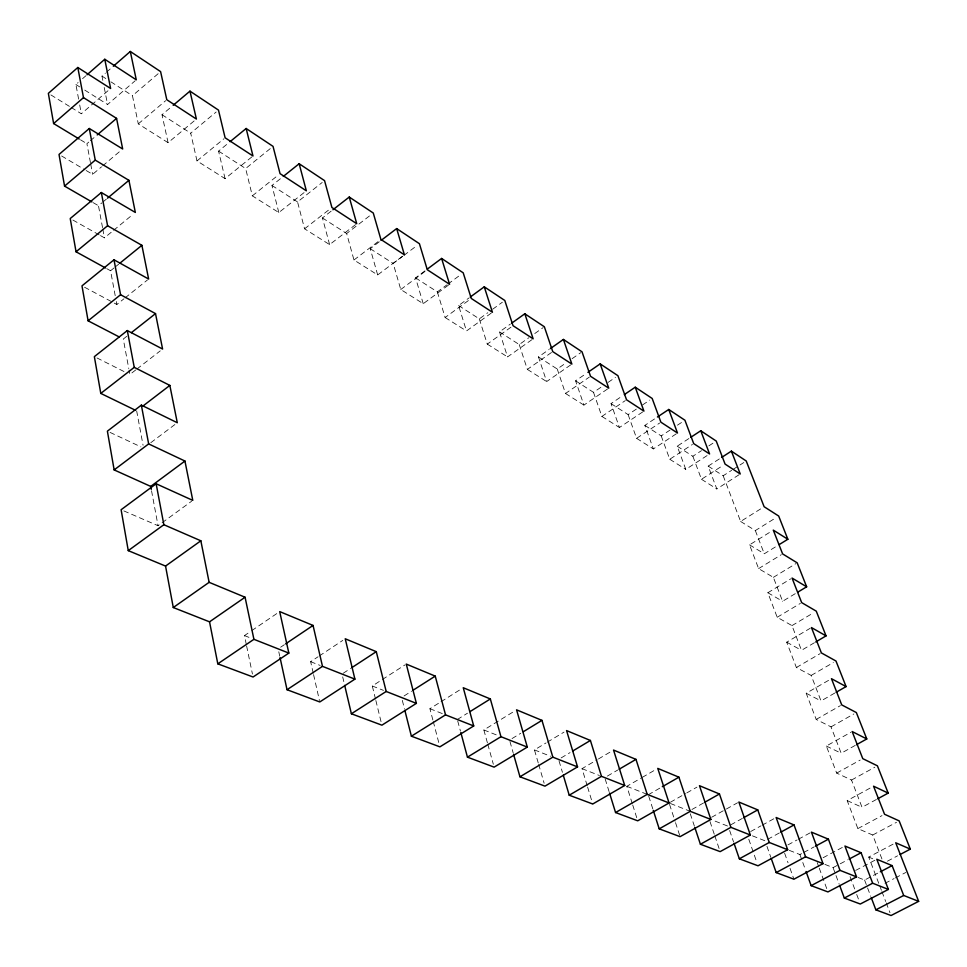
<?xml version="1.0" encoding="UTF-8"?>
<svg xmlns="http://www.w3.org/2000/svg" width="967" height="967" viewBox="0 0 967 967"><rect width="100%" height="100%" fill="white"/><g stroke="black" fill="none" stroke-linecap="round" stroke-linejoin="round"><path stroke-width="0.73" stroke-dasharray="4.83 3.63" d="M78.617 99.13L75.897 84.492L78.109 82.558M82.558 78.678L85.894 75.764M102.816 80.37L101.982 76.103L105.379 73.154M106.515 72.162L112.184 67.243M71.183 107.482L81.337 113.755L109.476 89.448M84.77 90.1L107.579 104.496L135.162 80.769M194.125 120.948L168.089 142.681L138.293 123.873L132.455 95.709L158.334 73.54M90.451 162.661L86.909 143.696L89.194 141.75M90.342 140.771L96.035 135.9M138.293 123.873L165.659 100.701M168.089 142.681L162.009 114.722L172.078 106.237M86.16 170.518L92.614 174.338L101.523 166.832M102.635 165.889L121.564 149.921M102.538 227.62L98.465 205.717L101.849 202.889M102.973 201.958L106.358 199.129M251.819 156.932L225.069 178.641L197.002 160.921L190.704 133.192L216.161 112.015M197.002 160.921L223.981 138.728M100.495 235.61L104.448 237.846L112.45 231.258M113.598 230.315L133.047 214.311M225.069 178.641L218.578 151.118L228.913 142.632M115.206 295.684L110.564 270.76L114.046 267.932M115.206 266.989L118.687 264.16M304.049 192.626L278.822 212.559L252.327 195.842L245.654 168.536L271.884 147.298M252.327 195.842L277.734 175.498M114.263 303.106L116.85 304.484L123.909 298.827M125.081 297.884L147.443 279.983M278.822 212.559L271.969 185.471L282.159 177.324M126.737 336.323L123.28 339.042L128.78 368.584M355.566 224.61L329.614 244.615L304.569 228.804L297.546 201.934L322.204 182.473M304.569 228.804L329.517 209.343M329.614 244.615L322.446 217.95L331.766 210.673M135.731 369.95L129.88 374.495L129.058 370.059M136.891 369.043L160.256 350.864M402.091 256.557L377.674 274.942L353.97 259.99L346.657 233.53L370.965 214.807M353.97 259.99L379.729 240.36M377.674 274.942L370.24 248.7L379.85 241.375M150.816 442.693L174.882 424.549M448.386 285.168L423.232 303.698L400.761 289.508L393.194 263.459L402.731 256.279M403.928 255.385L417.043 245.509M423.232 303.698L415.556 277.855L425.033 270.796M400.761 289.508L426.096 270.639M415.556 277.855L437.35 291.877L446.754 284.951M447.926 284.08L460.86 274.555M491.248 313.103L466.469 330.98L458.6 305.536L469.092 297.884M123.849 510.914L158.044 525.71L191.587 501.257M437.35 291.877L445.134 317.514L468.91 300.181M458.6 305.536L479.306 318.868L487.803 312.74M492.662 309.235L502.369 302.224M531.923 339.683L507.554 356.908L499.516 331.862L510.358 324.114M479.306 318.868L487.271 344.107L511.821 326.58M499.516 331.862L519.231 344.554L528.792 337.773M534.775 333.542L543.152 327.608M570.663 364.934L546.657 381.578L538.462 356.932L549.159 349.438M519.231 344.554L527.353 369.394L551.541 352.459M538.462 356.932L557.246 369.019L565.913 362.988M572.101 358.684L580.768 352.665M607.506 389.012L583.911 405.088L575.595 380.817L586.655 373.202M557.246 369.019L565.502 393.472L589.338 377.094M575.595 380.817L593.508 392.348L602.054 386.51M608.158 382.352L615.471 377.348M246.307 644.469L244.47 635.597L250.538 631.463M251.758 630.629L278.472 612.425M642.692 411.942L619.436 427.511L611.023 403.602L621.926 396.228M593.508 392.348L601.885 416.426L625.311 400.604M280.635 647.201L284.383 644.687M611.023 403.602L628.127 414.613L636.552 408.968M642.559 404.931L649.776 400.084M676.284 433.82L653.366 448.918L644.856 425.383L656.17 417.841M628.127 414.613L636.6 438.341L659.687 423.002M313.248 673.189L310.637 661.682L318.058 656.774M319.291 655.952L342.765 640.408M644.856 425.383L661.21 435.899L669.95 430.134M677.444 425.178L682.436 421.89M707.07 455.59L685.784 469.382L677.214 446.198L689.604 438.075M661.21 435.899L669.756 459.265L692.445 444.433M343.237 673.25L350.574 668.451M677.214 446.198L692.868 456.267L701.474 450.658M708.859 445.86L713.779 442.656M739.018 474.773L716.813 488.964L708.182 466.118L720.403 458.237M375.51 699.056L372.307 685.99L405.016 664.897M692.868 456.267L701.474 479.281L722.603 465.683M708.182 466.118L723.171 475.764L731.668 470.325M732.877 469.539L743.792 462.552M404.085 695.95L411.567 691.187M432.865 720.004L429.916 708.702L439.792 702.489M441.025 701.716L462.021 688.504M723.171 475.764L740.625 521.467L762.89 507.494M740.625 521.467L755.336 530.569L776.223 517.563M457.318 719.508L467.484 713.187M795.261 593.665L782.605 601.281L773.37 577.347L758.611 568.608L749.546 544.856L770.796 531.669M749.546 544.856L764.281 553.777L776.694 546.137M487.404 742.825L483.851 729.964L515.314 710.612M758.611 568.608L781.336 554.671M773.37 577.347L795.926 563.604M512.039 738.57L520.766 733.264M814.419 642.729L801.498 650.308L791.973 625.601L777.19 617.26L767.834 592.747L790.788 578.834M538.244 762.951L534.461 749.909L546.017 742.946M547.298 742.173L564.003 732.128M777.19 617.26L800.386 603.384M561.15 757.91L570.059 752.604M791.973 625.601L813.718 612.679M834.799 693.049L821.019 700.942L811.18 675.425L796.373 667.508L786.703 642.185L810.201 628.284M587.174 785.627L582.025 768.656L597.159 759.736M598.416 758.986L611.023 751.552M607.361 776.102L617.768 770.022M796.373 667.508L820.125 653.644M811.18 675.425L833.373 662.552M632.273 803.565L626.821 786.316L641.012 778.109M642.293 777.359L656.472 769.152M855.263 745.388L841.181 753.245L831.016 726.87L816.196 719.424L806.2 693.254L830.206 679.414M648.265 794.777L661.041 787.44M670.361 802.259L685.543 793.617M686.812 792.904L696.941 787.138M816.196 719.424L840.444 705.62M831.016 726.87L853.813 713.984M691.961 809.488L703.734 802.84M876.404 799.491L862.02 807.3L851.516 780.043L836.673 773.092L826.35 746.028L850.863 732.273M711.627 817.272L737.567 802.767M742.33 818.433L728.199 826.277L711.772 819.811M836.673 773.092L860.159 760.086M750.67 831.523L760.848 825.915M762.129 825.214L774.857 818.203M851.516 780.043L874.809 767.23M767.641 839.344L779.511 832.853M881.94 858.986L872.705 835.017L857.862 828.598L847.177 800.603L870.929 787.646M787.912 844.916L797.062 839.948M798.367 839.247L810.141 832.853M789.302 850.368L799.914 854.55L802.501 853.148M803.795 852.459L814.166 846.862M857.862 828.598L882.001 815.616M823.122 857.729L844.953 846.04M872.705 835.017L896.518 822.301M824.887 864.389L833.071 867.617L847.733 859.82M878.737 883.282L868.741 857.064L894.427 843.454M855.638 870.421L875.473 859.941L868.741 857.064M887.392 861.198L897.581 855.831M858.116 877.492L864.595 880.055L879.015 872.488M884.998 883.33L894.088 878.58M895.382 877.903L905.777 872.488M244.47 635.597L251.48 638.365M310.637 661.682L320.186 665.453M372.307 685.99L383.464 690.39M429.916 708.702L443.623 714.105M483.851 729.964L497.376 735.295M534.461 749.909L550.549 756.254M582.025 768.656L599.407 775.51M626.821 786.316L646.923 794.245M670.445 803.517L689.35 810.962M752.435 835.839L765.006 840.794M847.177 800.603L862.02 807.3M110.069 432.418L140.916 446.875M826.35 746.028L841.181 753.245M96.99 357.959L124.622 371.848M806.2 693.254L821.019 700.942M84.576 287.235L112.982 302.405M106.733 268.645L110.564 270.76M786.703 642.185L801.498 650.308M72.863 220.029L99.178 234.872M93.243 202.695L98.465 205.717M767.834 592.747L782.605 601.281M61.61 155.977L84.866 169.745M80.515 139.816L86.909 143.696M50.888 94.923L69.926 106.696M75.897 84.492L79.693 86.897M445.134 317.514L466.469 330.98M487.271 344.107L507.554 356.908M527.353 369.394L546.657 381.578M565.502 393.472L583.911 405.088M601.885 416.426L619.436 427.511M636.6 438.341L653.366 448.918M669.756 459.265L685.784 469.382M701.474 479.281L716.813 488.964M101.982 76.103L105.79 78.557M110.867 81.82L132.455 95.709M162.009 114.722L190.704 133.192M218.578 151.118L245.654 168.536M271.969 185.471L297.546 201.934M322.446 217.95L346.657 233.53M370.24 248.7L393.194 263.459M755.336 530.569L764.281 553.777M879.801 886.038L881.408 890.256M881.94 891.659L885.687 901.486M886.231 902.888L889.978 912.715M864.595 880.055L870.735 896.3M850.053 876.646L854.659 888.963M856.702 894.439L859.264 901.28M833.071 867.617L839.199 884.225M817.212 862.564L818.747 866.758M819.254 868.161L827.438 890.534M799.914 854.55L805.523 870.095M784.636 853.232L788.045 862.794M790.003 868.269L793.907 879.208M766.952 846.318L770.844 857.378M748.784 839.223L757.052 862.987M729.65 830.52L733.53 841.834M710.008 821.587L714.347 834.461M714.831 835.899L719.182 848.772M690.269 813.743L694.415 826.217M669.551 804.387L675.063 821.225M675.522 822.627L680.103 836.66M648.724 796.192L653.281 810.394M632.72 805.003L636.806 817.937M605.185 779.015L609.077 791.586M587.598 787.041L592.747 804M559.023 760.86L562.431 772.307M538.667 764.401L544.131 783.246M509.947 741.508L513.151 752.797M487.803 744.264L493.339 764.268M457.705 720.947L460.437 731.088M433.24 721.418L439.139 744.034M402.32 700.398L404.496 708.992M375.861 700.507L381.191 722.276M342.681 676.888L344.022 682.557M313.574 674.628L319.448 700.519M278.786 651.794L279.729 656.17M246.609 645.956L252.447 674.059M104.218 87.465L107.579 104.496M79.705 104.98L81.337 113.755M90.717 164.124L92.614 174.338M102.816 229.082L104.448 237.846M116.306 301.547L116.85 304.484M136.649 410.842L143.068 445.267M151.541 490.777L158.044 525.71"/><path stroke-width="1.45" d="M87.006 74.797L104.774 59.265L110.613 88.481L77.807 67.497L48.35 93.352L53.62 123.546L79.234 139.043M113.308 66.252L130.315 51.481L160.595 71.606L166.795 99.734L196.398 119.062L189.967 91.14L173.19 105.294M53.62 123.546L83.488 97.631L77.807 67.497M83.488 97.631L116.572 118.373L122.676 148.991L89.29 128.502L59.023 154.454L64.559 186.111L91.938 201.946M97.184 134.933L116.572 118.373M64.559 186.111L95.249 160.123L89.29 128.502M95.249 160.123L128.925 180.333L135.332 212.438L101.342 192.53L70.228 218.542L76.042 251.783L105.451 267.944M107.494 198.187L128.925 180.333M76.042 251.783L107.591 225.746L101.342 192.53M230.061 141.69L246.15 128.49L273.032 146.368L280.055 173.649L306.346 190.813L299.154 163.737L283.295 176.417M107.591 225.746L141.895 245.328L148.628 279.04L113.997 259.797L81.99 285.857L88.094 320.802L119.376 337.024M119.848 263.217L141.895 245.328M88.094 320.802L120.573 294.73L113.997 259.797M120.573 294.73L155.518 313.61L162.589 349.051L127.318 330.569L94.355 356.642L100.786 393.412L135.32 410.201M131.343 332.684L155.518 313.61M332.926 209.766L349.244 197.05L373.274 213.018L380.901 239.465L404.411 254.817L396.663 228.575L381.046 240.457M100.786 393.412L134.244 367.351L127.318 330.569M134.244 367.351L169.841 385.41L177.287 422.736L141.351 405.125L107.385 431.161L114.154 469.914L150.719 486.413L151.263 489.326M142.584 406.297L169.841 385.41M114.154 469.914L148.652 443.913L184.939 461.041L192.784 500.386L156.146 483.766L121.117 509.73L128.26 550.634L165.55 566.07L173.274 607.53L209.537 621.829L245.074 597.231L253.922 639.32L288.843 653.088L279.693 611.591L313.054 625.431L322.482 666.348L354.913 679.136L345.231 638.776L376.284 651.661L386.184 691.465L416.378 703.36L406.273 664.087L435.235 676.114L445.533 714.855L473.709 725.963L439.888 746.85L411.386 736.201L404.859 710.431M427.402 269.031L441.605 258.455L463.205 272.815L471.28 298.452L492.433 312.256L484.262 286.824L470.264 297.026M150.719 486.413L184.939 461.041M128.26 550.634L163.858 524.718L200.846 540.795L209.126 582.327L245.074 597.231M165.55 566.07L200.846 540.795M511.567 323.256L524.815 313.779L544.348 326.761L552.749 351.613L571.872 364.1L563.398 339.441L550.344 348.603M173.274 607.53L209.126 582.327M587.888 372.355L600.169 363.882L617.913 375.68L626.543 399.782L643.925 411.12L635.246 387.211L624.344 394.584M209.537 621.829L217.805 663.833L253.922 639.32M285.628 643.853L313.054 625.431M288.843 653.088L253.064 677.009L217.805 663.833M657.427 417.007L668.741 409.476L684.926 420.234L693.714 443.611L709.573 453.958L700.761 430.762L690.849 437.265M280.055 657.62L287.03 689.713L322.482 666.348M351.807 667.653L376.284 651.661M354.913 679.136L319.775 701.957L287.03 689.713M721.624 457.439L731.39 451.13L746.222 460.993L764.123 506.72L778.677 516.027L787.851 539.26L779.172 544.602M344.687 685.398L351.384 713.767L386.184 691.465M412.812 690.39L435.235 676.114M416.378 703.36L381.905 725.177L351.384 713.767M411.386 736.201L445.533 714.855M470.022 711.603L490.342 698.96L500.954 736.697L527.317 747.092L494.125 767.133L467.448 757.161L460.824 732.539M467.448 757.161L500.954 736.697M523.268 731.753L541.967 720.367L552.834 757.149L577.541 766.891L544.977 786.147L519.956 776.791L513.55 754.212M797.787 592.142L806.647 586.812L797.183 562.842L782.605 553.898L773.286 530.121L787.851 539.26M519.956 776.791L552.834 757.149M572.597 751.081L590.414 740.468L601.486 776.332L624.706 785.482L592.747 804L569.225 795.212L563.278 775.171M815.713 641.967L826.048 635.887L816.269 611.156L801.667 602.61L792.058 578.061L806.647 586.812M569.225 795.212L601.486 776.332M619.073 769.261L635.984 759.373L647.213 794.354L669.067 802.973L637.712 820.814L615.568 812.534L609.512 792.988M615.568 812.534L647.213 794.354M662.31 786.703L678.919 777.178L690.281 811.325L710.878 819.448L680.103 836.66L659.216 828.852L653.281 810.394M836.056 692.324L846.077 686.582L835.984 661.029L821.37 652.906L811.446 627.559L826.048 635.887M705.052 802.102L719.448 793.98L730.895 827.341L750.356 835.017L720.149 851.625L700.41 844.251L694.874 827.607M659.216 828.852L690.281 811.325M856.544 744.675L866.783 738.957L856.351 712.558L841.725 704.895L831.463 678.689L846.077 686.582M743.623 817.719L757.753 809.875L769.273 842.475L787.67 849.727L758.019 865.791L739.344 858.805L734.013 843.248M700.41 844.251L730.895 827.341M780.828 832.128L794.028 824.924L805.584 856.786L823.026 863.652L793.907 879.208L776.199 872.585L771.328 858.756M739.344 858.805L769.273 842.475M877.722 798.79L888.189 793.109L877.395 765.816L862.769 758.648L852.157 731.548L866.783 738.957M815.459 846.173L828.417 839.187L839.997 870.348L856.544 876.876L827.945 891.925L811.144 885.651L806.043 871.509M776.199 872.585L805.584 856.786M849.074 859.107L861.077 852.725L872.657 883.222L888.383 889.422L860.292 904.024L844.324 898.053L839.719 885.603M811.144 885.651L839.997 870.348M900.132 854.49L910.322 849.123L899.165 820.886L884.539 814.25L873.564 786.207L888.189 793.109M880.333 871.799L892.118 865.61L903.698 895.466L918.65 901.353L891.054 915.519L875.86 909.838L871.255 897.654M844.324 898.053L872.657 883.222M875.86 909.838L903.698 895.466M490.342 698.96L463.253 687.73L473.709 725.963M541.967 720.367L516.571 709.838L527.317 747.092M590.414 740.468L566.565 730.581L577.541 766.891M635.984 759.373L613.537 750.066L624.706 785.482M678.919 777.178L657.765 768.402L669.067 802.973M719.448 793.98L699.467 785.7L710.878 819.448M757.753 809.875L738.861 802.042L750.356 835.017M794.028 824.924L776.138 817.502L787.67 849.727M828.417 839.187L811.446 832.14L823.026 863.652M861.077 852.725L844.953 846.04L856.544 876.876M892.118 865.61L876.791 859.252L888.383 889.422M910.322 849.123L895.72 842.777L918.65 901.353M104.774 59.265L136.274 79.814L130.315 51.481M189.967 91.14L218.469 110.093L225.118 137.797L252.979 155.989L246.15 128.49M299.154 163.737L324.549 180.624L331.899 207.482L356.738 223.703L349.244 197.05M396.663 228.575L419.424 243.708L427.293 269.745L449.582 284.286L441.605 258.455M484.262 286.824L504.798 300.471L513.042 325.71L533.143 338.825L524.815 313.779M563.398 339.441L582.013 351.807L590.535 376.272L608.751 388.166L600.169 363.882M635.246 387.211L652.181 398.464L660.896 422.192L677.492 433.023L668.741 409.476M700.761 430.762L716.245 441.061L725.081 464.087L740.251 473.987L731.39 451.13M141.351 405.125L148.652 443.913M156.146 483.766L163.858 524.718"/></g></svg>
